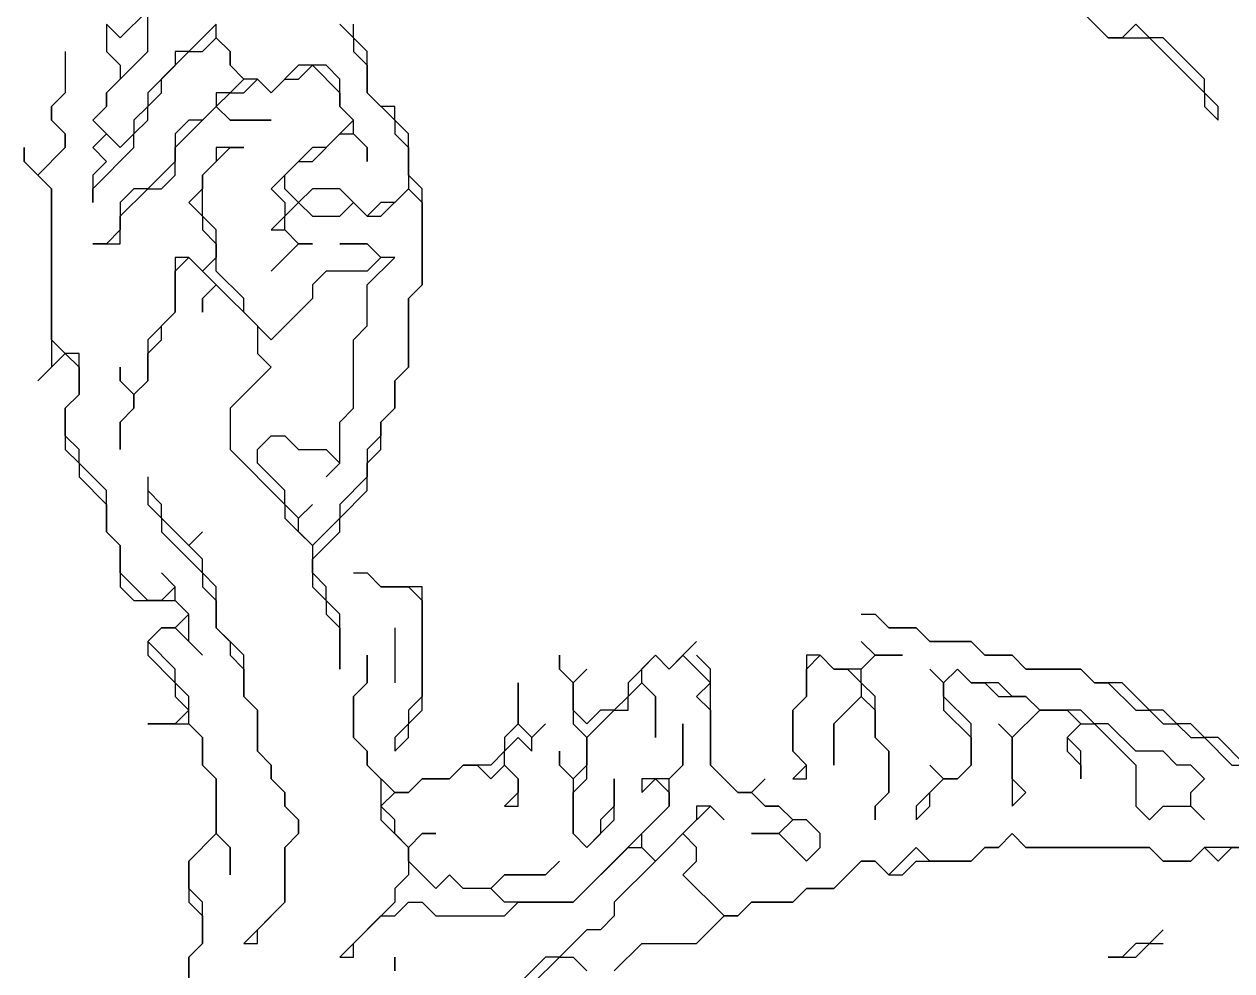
# Model space of a CAD drawing. Header units: metres. Extents: x 76363 to 76886, y 81203 to 81673.
# Drawn here: x 76772.2 to 76807.4, y 81449.8 to 81477.4 of the extents above; entities that cross this region are included whole.
import ezdxf

# ---------------------------------------------------------------- set-up
doc = ezdxf.new("R2010")
doc.units = ezdxf.units.M

msp = doc.modelspace()

# ---------------------------------------------------------------- linework, layer by layer
for points in [[(76803.4, 81477.4, 230.373), (76803.8, 81477, 230.395), (76805, 81477, 230.35), (76806.6, 81475.4, 230.39), (76806.6, 81475, 230.41), (76807, 81474.6, 230.39), (76807, 81475, 230.33), (76806.6, 81475.4, 230.39), (76806.6, 81475.8, 230.233), (76805.4, 81477, 230.153), (76805, 81477, 230.35), (76804.6, 81477.4, 230.237), (76804.2, 81477, 230.39), (76803.8, 81477, 230.395), (76802.2, 81478.6, 230.665)], [(76777.8, 81477.4, 230.01), (76777, 81476.6, 230.28), (76776.6, 81476.6, 230.275), (76776.6, 81476.2, 230.225), (76775.8, 81475.4, 230.177), (76775.8, 81475, 230.17), (76775.4, 81474.6, 230.05), (76775.4, 81474.2, 229.923), (76775, 81473.8, 229.78), (76774.2, 81474.6, 229.805), (76774.6, 81475, 229.84), (76774.6, 81475.4, 229.85), (76775.8, 81476.6, 230.27), (76775.8, 81477.8, 230.053), (76775, 81477, 229.845), (76774.6, 81477.4, 229.763), (76774.6, 81476.6, 229.67), (76775, 81476.2, 229.833), (76775, 81475.8, 229.98), (76774.6, 81475.4, 229.85), (76774.6, 81475, 229.84), (76774.2, 81474.6, 229.805), (76774.6, 81474.2, 229.87), (76774.2, 81473.8, 229.71), (76774.6, 81473.4, 229.577), (76774.2, 81473, 229.36), (76774.2, 81472.2, 229.27), (76774.2, 81472.6, 229.27), (76775.4, 81473.8, 229.89), (76775.4, 81474.2, 229.923), (76775.8, 81474.6, 230.16), (76775.8, 81475, 230.17), (76776.2, 81475.4, 230.303), (76776.2, 81475.8, 230.285), (76777, 81476.6, 230.28), (76777.4, 81476.6, 230.2), (76777.8, 81477, 230.14), (76778.2, 81476.6, 230.505), (76778.2, 81476.2, 230.68), (76778.6, 81475.8, 230.78), (76778.2, 81475.4, 231.113), (76777.8, 81475.4, 230.98), (76777.8, 81475, 231.165), (76777.4, 81474.6, 231.103), (76777, 81474.6, 230.877), (76776.6, 81474.2, 230.783), (76776.6, 81473.4, 231.135), (76775.8, 81472.6, 230.555), (76775.4, 81472.6, 230.295), (76775, 81472.2, 230.063), (76775, 81471.4, 230.165), (76774.6, 81471, 229.657), (76774.2, 81471, 229.272), (76775, 81471, 229.975), (76775, 81471.8, 230.188), (76775.8, 81472.6, 230.555), (76776.2, 81472.6, 230.897), (76776.6, 81473, 231.167), (76776.6, 81473.8, 231.035), (76777.8, 81475, 231.165), (76778.2, 81474.6, 231.38), (76779.4, 81474.6, 231.33), (76778.2, 81474.6, 231.38), (76777.8, 81475, 231.165), (76778.2, 81475.4, 231.113), (76778.6, 81475.4, 231.113), (76779, 81475.8, 230.925), (76779.4, 81475.4, 231.21), (76779.8, 81475.8, 231.23), (76780.2, 81475.8, 231.415), (76780.6, 81476.2, 231.19), (76781.4, 81475.4, 231.357), (76781.4, 81475, 231.34), (76781.8, 81474.6, 231.24), (76781, 81473.8, 231.36), (76780.6, 81473.8, 231.41), (76779.4, 81472.6, 231.47), (76779.8, 81472.2, 231.63), (76779.8, 81471.8, 231.705), (76779.4, 81471.4, 231.65), (76779.8, 81471.4, 231.685), (76780.2, 81471, 231.79), (76779.4, 81470.2, 231.75), (76780.2, 81471, 231.79), (76780.6, 81471, 231.86), (76780.2, 81471, 231.79), (76779.8, 81471.4, 231.685), (76779.8, 81471.8, 231.705), (76780.2, 81472.2, 231.73), (76780.6, 81471.8, 231.96), (76781.4, 81471.8, 231.97), (76781.8, 81472.2, 231.82), (76782.2, 81471.8, 231.707), (76782.6, 81471.8, 231.38), (76783.4, 81472.6, 230.84), (76783.8, 81472.2, 230.83), (76783.8, 81469.8, 230.79), (76783.4, 81469.4, 231.01), (76783.4, 81467.4, 231), (76783, 81467, 231.163), (76783, 81466.2, 230.94), (76782.6, 81465.8, 231.05), (76782.6, 81465.4, 231.043), (76782.2, 81465, 231.165), (76782.2, 81464.2, 231.135), (76781.4, 81463.4, 231.32), (76781.4, 81463, 231.155), (76780.6, 81462.2, 231.033), (76780.2, 81462.6, 231.335), (76780.2, 81463, 231.44), (76780.6, 81463.4, 231.52), (76780.2, 81463, 231.44), (76779.8, 81463.4, 231.295), (76779.8, 81463.8, 231.27), (76779, 81464.6, 231.273), (76779, 81465, 231.37), (76779.4, 81465.4, 231.53), (76779.8, 81465.4, 231.575), (76780.2, 81465, 231.32), (76781, 81465, 231.785), (76781.4, 81464.6, 231.615), (76781, 81464.2, 231.63), (76781.4, 81464.6, 231.615), (76781.4, 81465.8, 231.85), (76781.8, 81466.2, 231.847), (76781.8, 81468.2, 232.07), (76782.2, 81468.6, 231.947), (76782.2, 81469.8, 231.61), (76783, 81470.6, 231.267), (76782.6, 81470.6, 231.52), (76782.2, 81471, 231.643), (76781.4, 81471, 231.85), (76782.2, 81471, 231.643), (76782.6, 81470.6, 231.52), (76782.2, 81470.2, 231.59), (76781, 81470.2, 231.555), (76780.6, 81469.8, 231.57), (76780.6, 81469.4, 231.56), (76779.4, 81468.2, 231.503), (76778.6, 81469, 231.775), (76778.6, 81469.4, 231.68), (76777.8, 81470.2, 231.45), (76777.8, 81471.4, 231.42), (76777.4, 81471.8, 231.44), (76777.4, 81473, 231.495), (76778.2, 81473.8, 231.6), (76778.6, 81473.8, 231.6), (76777.8, 81473.8, 231.415), (76777.8, 81473.4, 231.47), (76777.4, 81473, 231.495), (76777.4, 81472.6, 231.515), (76777, 81472.2, 231.357), (76777.4, 81471.8, 231.44), (76777.4, 81471.4, 231.35), (76777.8, 81471, 231.41), (76777.8, 81470.6, 231.417), (76777.4, 81470.2, 231.18), (76777, 81470.6, 230.925), (76776.6, 81470.6, 230.68), (76776.6, 81469, 230.147), (76775.8, 81468.2, 229.53), (76775.8, 81467, 229.32), (76775.4, 81466.6, 229.035), (76775, 81467, 229.1), (76775, 81467.4, 229.035), (76775, 81467, 229.1), (76775.4, 81466.6, 229.035), (76775.4, 81466.2, 228.98), (76775, 81465.8, 228.81), (76775, 81465, 228.735), (76775, 81465.8, 228.81), (76775.4, 81466.2, 228.98), (76775.4, 81466.6, 229.035), (76775.8, 81467, 229.32), (76775.8, 81467.8, 229.59), (76776.2, 81468.2, 229.83), (76776.2, 81468.6, 229.77), (76776.6, 81469, 230.147), (76776.6, 81470.2, 230.61), (76777, 81470.6, 230.925), (76777.8, 81469.8, 231.5), (76777.4, 81469.4, 231.145), (76777.4, 81469, 230.887), (76777.4, 81469.4, 231.145), (76777.8, 81469.8, 231.5), (76779, 81468.6, 231.715), (76779, 81467.8, 231.467), (76779.4, 81467.4, 231.71), (76778.2, 81466.2, 231.21), (76778.2, 81465, 231.105), (76779.8, 81463.4, 231.295), (76779.8, 81463, 231.28), (76780.6, 81462.2, 231.033), (76780.6, 81461, 230.805), (76781, 81460.6, 230.86), (76781, 81460.2, 230.915), (76781.4, 81459.8, 230.975), (76781.4, 81458.6, 230.953), (76781.4, 81460.2, 231.07), (76781, 81460.6, 230.86), (76781, 81461, 230.9), (76780.6, 81461.4, 230.74), (76780.6, 81461.8, 230.91), (76781.4, 81462.6, 231.03), (76781.4, 81463, 231.155), (76782.2, 81463.8, 231.07), (76782.2, 81464.6, 231.133), (76782.6, 81465, 230.97), (76782.6, 81465.8, 231.05), (76783, 81466.2, 230.94), (76783, 81467, 231.163), (76783.4, 81467.4, 231), (76783.4, 81469.4, 231.01), (76783.8, 81469.8, 230.79), (76783.8, 81472.6, 230.805), (76783.4, 81473, 230.865), (76783.4, 81474.2, 230.83), (76783, 81474.6, 230.935), (76783, 81475, 230.96), (76782.6, 81475, 230.903), (76782.2, 81475.4, 230.9), (76782.2, 81476.6, 230.795), (76781.8, 81477, 230.79), (76781.8, 81477.4, 230.83)], [(76781.4, 81477.4, 230.83), (76781.8, 81477, 230.79), (76781.8, 81476.6, 230.843), (76782.2, 81476.2, 230.85), (76782.2, 81475.4, 230.9), (76783, 81474.6, 230.935), (76783, 81474.2, 230.95), (76783.4, 81473.8, 230.82), (76783.4, 81472.6, 230.84), (76783, 81472.2, 231.115), (76782.6, 81472.2, 231.34), (76782.2, 81471.8, 231.707), (76781.4, 81472.6, 231.88), (76780.6, 81472.6, 231.7), (76780.2, 81472.2, 231.73), (76779.8, 81472.6, 231.47), (76779.8, 81473, 231.49), (76780.2, 81473.4, 231.45), (76780.6, 81473.4, 231.43), (76781.4, 81474.2, 231.305), (76781.8, 81474.2, 231.225), (76782.2, 81473.8, 231.16), (76782.2, 81473.4, 231.26), (76782.2, 81473.8, 231.16), (76781.8, 81474.2, 231.225), (76781.8, 81474.6, 231.24), (76781.4, 81475, 231.34), (76781.4, 81475.8, 231.34), (76781, 81476.2, 231.205), (76780.2, 81476.2, 231.243), (76779.4, 81475.4, 231.21), (76779, 81475.8, 230.925), (76778.6, 81475.8, 230.78), (76778.2, 81476.2, 230.68), (76778.2, 81476.6, 230.505), (76777.8, 81477, 230.14), (76777.8, 81477.4, 230.01)], [(76773.4, 81476.6, 229.215), (76773.4, 81475.4, 229.14), (76773, 81475, 228.99), (76773, 81474.6, 229.015), (76773.4, 81474.2, 229.213), (76773.4, 81473.8, 229.09), (76772.6, 81473, 228.755), (76772.2, 81473.4, 228.7), (76772.2, 81473.8, 228.79), (76772.2, 81473.4, 228.7), (76773, 81472.6, 228.65), (76773, 81467.4, 228.085), (76772.6, 81467, 228.03), (76773.4, 81467.8, 228.29), (76773.8, 81467.4, 228.38), (76773.8, 81466.6, 228.24), (76773.4, 81466.2, 228.105), (76773.4, 81465, 228.02), (76773.8, 81464.6, 228), (76773.8, 81464.2, 227.953), (76774.6, 81463.4, 228.055), (76774.6, 81462.6, 227.945), (76775, 81462.2, 228.037), (76775, 81461, 227.715), (76775.4, 81460.6, 227.66), (76776.6, 81460.6, 228.195), (76777, 81460.2, 228.002), (76776.6, 81459.8, 227.85), (76776.2, 81459.8, 227.78), (76775.8, 81459.4, 227.645), (76775.8, 81459, 227.51), (76776.6, 81458.2, 227.47), (76776.6, 81457.8, 227.38), (76777, 81457.4, 227.437), (76776.6, 81457, 227.385), (76775.8, 81457, 227.35), (76777, 81457, 227.42), (76777.4, 81456.6, 227.635), (76777.4, 81455.8, 227.4), (76777.8, 81455.4, 227.57), (76777.8, 81453.8, 227.35), (76777, 81453, 227.09), (76777, 81451.8, 227.035), (76777.4, 81451.4, 227.09), (76777.4, 81450.6, 226.98), (76777, 81450.2, 226.89), (76777, 81445, 227.12)], [(76777, 81444.6, 227.135), (76777, 81450.2, 226.89), (76777.4, 81450.6, 226.98), (76777.4, 81451.8, 227.155), (76777, 81452.2, 227.083), (76777, 81453, 227.09), (76777.8, 81453.8, 227.35), (76778.2, 81453.4, 227.53), (76778.2, 81452.6, 227.45), (76778.2, 81453.4, 227.53), (76777.8, 81453.8, 227.35), (76777.8, 81455.4, 227.57), (76777.4, 81455.8, 227.4), (76777.4, 81456.6, 227.635), (76777, 81457, 227.42), (76777, 81457.8, 227.575), (76776.6, 81458.2, 227.47), (76776.6, 81458.6, 227.57), (76775.8, 81459.4, 227.645), (76776.2, 81459.8, 227.78), (76776.6, 81459.8, 227.85), (76777.4, 81459, 228.05), (76777, 81459.4, 228.06), (76777, 81460.2, 228.002), (76776.6, 81460.6, 228.195), (76776.6, 81461, 228.36), (76776.2, 81461.4, 228.357), (76776.6, 81461, 228.36), (76776.2, 81460.6, 228.095), (76775.8, 81460.6, 227.92), (76775, 81461.4, 227.86), (76775, 81462.2, 228.037), (76774.6, 81462.6, 227.945), (76774.6, 81463.8, 228.18), (76773.8, 81464.6, 228), (76773.8, 81465, 228.17), (76773.4, 81465.4, 228.03), (76773.4, 81466.2, 228.105), (76773.8, 81466.6, 228.24), (76773.8, 81467.8, 228.37), (76773.4, 81467.8, 228.29), (76773, 81468.2, 228.23), (76773, 81472.6, 228.65), (76772.6, 81473, 228.755), (76773.4, 81473.8, 229.09), (76773.4, 81474.2, 229.213), (76773, 81474.6, 229.015), (76773, 81475, 228.99), (76773.4, 81475.4, 229.14)], [(76775.8, 81464.2, 229.045), (76775.8, 81463.4, 228.665), (76776.2, 81463, 228.79), (76776.2, 81462.6, 228.713), (76777.4, 81461.4, 228.44), (76777.4, 81461, 228.28), (76777.8, 81460.6, 228.3), (76777.8, 81459.8, 228.15), (76778.2, 81459.4, 228.233), (76778.2, 81459, 228.19), (76778.6, 81458.6, 228.325), (76778.6, 81457.8, 228.09), (76779, 81457.4, 228.27), (76779, 81456.2, 228.145), (76779.4, 81455.8, 228.395), (76779.4, 81455.4, 228.31), (76779.8, 81455, 228.445), (76779.8, 81454.6, 228.427), (76780.2, 81454.2, 228.705), (76780.2, 81453.8, 228.65), (76779.8, 81453.4, 228.355), (76779.8, 81451.8, 228.37), (76778.6, 81450.6, 227.52), (76779, 81450.6, 227.59), (76779, 81451, 227.6), (76779.8, 81451.8, 228.37), (76779.8, 81453.4, 228.355), (76780.2, 81453.8, 228.65), (76780.2, 81454.2, 228.705), (76779.8, 81454.6, 228.427), (76779.8, 81455, 228.445), (76779.4, 81455.4, 228.31), (76779.4, 81455.8, 228.395), (76779, 81456.2, 228.145), (76779, 81457.4, 228.27), (76778.6, 81457.8, 228.09), (76778.6, 81459, 228.4), (76777.8, 81459.8, 228.15), (76777.8, 81461, 228.475), (76777.4, 81461.4, 228.44), (76777.4, 81461.8, 228.727), (76777, 81462.2, 229.033), (76777.4, 81462.6, 229.31), (76777, 81462.2, 229.033), (76776.2, 81463, 228.79), (76776.2, 81463.4, 228.968), (76775.8, 81463.8, 228.915)], [(76781.8, 81461.4, 230.93), (76782.2, 81461.4, 230.96), (76782.6, 81461, 230.985), (76783.4, 81461, 231.025), (76783.8, 81460.6, 231), (76783.8, 81457.8, 230.95), (76783.4, 81457.4, 231.1), (76783.4, 81457, 230.923), (76783, 81456.6, 231.1), (76783, 81456.2, 231.04), (76783.4, 81456.6, 230.9), (76783.4, 81457, 230.923), (76783.8, 81457.4, 230.877), (76783.8, 81461, 231.01), (76782.6, 81461, 230.985), (76782.2, 81461.4, 230.96)], [(76796.6, 81460.2, 230.79), (76797, 81460.2, 230.787), (76797.4, 81459.8, 230.76), (76798.2, 81459.8, 230.763), (76798.6, 81459.4, 230.785), (76799.8, 81459.4, 230.82), (76800.2, 81459, 230.853), (76801, 81459, 230.88), (76801.4, 81458.6, 230.935), (76803, 81458.6, 230.925), (76803.4, 81458.2, 230.98), (76803.8, 81458.2, 230.98), (76804.6, 81457.4, 231.02), (76805, 81457.4, 231.02), (76805.4, 81457, 231), (76805.8, 81457, 231), (76806.2, 81456.6, 231.05), (76806.6, 81456.6, 231.05), (76807.4, 81455.8, 231.17), (76807.8, 81455.8, 231.17)], [(76807.8, 81455.8, 231.17), (76807, 81456.6, 231.125), (76806.6, 81456.6, 231.05), (76806.2, 81457, 231.07), (76805.8, 81457, 231), (76805.4, 81457.4, 231.01), (76805, 81457.4, 231.02), (76804.2, 81458.2, 230.94), (76803.4, 81458.2, 230.98), (76803, 81458.6, 230.925), (76801.4, 81458.6, 230.935), (76801, 81459, 230.88), (76800.2, 81459, 230.853), (76799.8, 81459.4, 230.82), (76798.6, 81459.4, 230.785), (76798.2, 81459.8, 230.763), (76797.4, 81459.8, 230.76), (76797, 81460.2, 230.787)], [(76783, 81459.8, 231.35), (76783, 81458.2, 231.36)], [(76791.8, 81459.4, 230.92), (76791, 81458.6, 231.04), (76790.6, 81459, 230.915), (76789.8, 81458.2, 230.875), (76789.8, 81457.8, 230.86), (76789.4, 81457.4, 230.85), (76789, 81457.4, 230.845), (76788.6, 81457, 230.83), (76788.2, 81457.4, 230.84), (76788.2, 81458.2, 230.8), (76788.6, 81458.6, 230.82), (76788.2, 81458.2, 230.8), (76787.8, 81458.6, 230.98), (76787.8, 81459, 230.99), (76787.8, 81458.6, 230.98), (76788.2, 81458.2, 230.8), (76788.2, 81457, 230.83), (76788.6, 81456.6, 230.89), (76788.6, 81455.8, 231.15), (76788.2, 81455.4, 231.105), (76787.8, 81455.8, 231.08), (76787.8, 81456.2, 231.02), (76787.8, 81455.8, 231.08), (76788.2, 81455.4, 231.105), (76788.2, 81453.8, 231.607), (76788.6, 81453.4, 231.89), (76789.4, 81454.2, 232), (76789.4, 81455.4, 231.547), (76789.4, 81454.6, 231.905), (76789, 81454.2, 231.845), (76789, 81453.8, 232.065), (76788.6, 81453.4, 231.89), (76788.2, 81453.8, 231.607), (76788.2, 81455, 231.2), (76788.6, 81455.4, 231.22), (76788.6, 81456.6, 230.89), (76789.4, 81457.4, 230.85), (76789.8, 81457.4, 230.84), (76789.8, 81457.8, 230.86), (76790.2, 81458.2, 230.955), (76790.6, 81457.8, 231.085), (76790.6, 81456.6, 231.493), (76790.6, 81457.8, 231.085), (76790.2, 81458.2, 230.955), (76790.2, 81458.6, 230.89), (76790.6, 81459, 230.915), (76791, 81458.6, 231.04), (76791.4, 81459, 230.99), (76792.2, 81458.2, 230.91), (76791.8, 81457.8, 231.045), (76792.2, 81457.4, 230.99), (76792.2, 81455.8, 231.01), (76793, 81455, 230.88), (76793.4, 81455, 230.87), (76793.8, 81454.6, 231.01), (76794.2, 81454.6, 230.98), (76794.6, 81454.2, 231.06), (76794.2, 81453.8, 231.28), (76793.4, 81453.8, 231.32), (76794.2, 81453.8, 231.28), (76795, 81453, 231.62), (76795.4, 81453.4, 231.34), (76795.4, 81453.8, 231.27), (76795, 81454.2, 231.14), (76794.6, 81454.2, 231.06), (76794.2, 81454.6, 230.98), (76793.8, 81454.6, 231.01), (76793.4, 81455, 230.87), (76793.8, 81455.4, 230.82), (76793.4, 81455, 230.87), (76793, 81455, 230.88), (76792.2, 81455.8, 231.01), (76792.2, 81458.6, 230.89), (76791.8, 81459, 230.91)], [(76796.6, 81459.4, 230.853), (76797, 81459, 230.96), (76796.6, 81458.6, 231.02), (76795.8, 81458.6, 230.95), (76795.4, 81459, 230.89), (76795, 81459, 230.895), (76795, 81457.8, 230.99), (76794.6, 81457.4, 230.85), (76794.6, 81456.2, 230.787), (76795, 81455.8, 230.957), (76794.6, 81455.4, 230.74), (76795, 81455.4, 230.96), (76795, 81455.8, 230.957), (76794.6, 81456.2, 230.787), (76794.6, 81457.4, 230.85), (76795, 81457.8, 230.99), (76795, 81458.6, 230.875), (76795.4, 81459, 230.89), (76795.8, 81458.6, 230.95), (76796.2, 81458.6, 230.95), (76796.6, 81458.2, 230.93), (76796.6, 81457.8, 230.95), (76795.8, 81457, 231.305), (76795.8, 81455.8, 231.31), (76795.8, 81457, 231.305), (76796.6, 81457.8, 230.95), (76797, 81457.4, 230.935), (76797, 81456.6, 231.01), (76797.4, 81456.2, 231.065), (76797.4, 81455, 231.09), (76797, 81454.6, 231.333), (76797, 81454.2, 231.36), (76797, 81454.6, 231.333), (76797.4, 81455, 231.09), (76797.4, 81456.2, 231.065), (76797, 81456.6, 231.01), (76797, 81457.8, 230.987), (76796.6, 81458.2, 230.93), (76796.6, 81458.6, 231.02), (76797, 81459, 230.96), (76797.8, 81459, 230.88), (76797, 81459, 230.96)], [(76811.4, 81453.4, 231.66), (76806.6, 81453.4, 231.91), (76806.2, 81453, 231.97), (76805.4, 81453, 231.935), (76805, 81453.4, 231.91), (76801.4, 81453.4, 231.873), (76801, 81453.8, 232.02), (76800.6, 81453.4, 231.983), (76800.2, 81453.4, 231.93), (76799.8, 81453, 231.84), (76798.6, 81453, 231.495), (76798.2, 81453.4, 231.25), (76797.4, 81452.6, 231.29), (76797, 81453, 231.39), (76796.6, 81453, 231.47), (76795.8, 81452.2, 231.62), (76795, 81452.2, 231.82), (76794.6, 81451.8, 231.885), (76793.4, 81451.8, 231.96), (76793, 81451.4, 232.02), (76792.6, 81451.4, 232.02), (76791.4, 81452.6, 231.78), (76791.8, 81453, 231.63), (76791.8, 81453.4, 231.575), (76791.4, 81453.8, 231.675), (76792.2, 81454.6, 231.06), (76792.6, 81454.2, 231.185), (76792.2, 81454.6, 231.06), (76791.8, 81454.6, 231.446), (76791.8, 81454.2, 231.38), (76790.6, 81453, 231.893), (76790.2, 81453.4, 232.2), (76790.2, 81453.8, 232.175), (76791, 81454.6, 231.94), (76791, 81455.4, 231.86), (76791.4, 81455.8, 231.53), (76791.4, 81457, 231.43), (76791.4, 81455.8, 231.53), (76791, 81455.4, 231.86), (76790.2, 81455.4, 231.65), (76790.2, 81455, 231.915), (76790.6, 81455.4, 231.895), (76791, 81455, 231.955), (76791, 81454.6, 231.94), (76788.2, 81451.8, 232.13), (76786.2, 81451.8, 232.295), (76785.8, 81452.2, 232.04), (76786.2, 81452.6, 231.98), (76787.4, 81452.6, 232.09), (76787.8, 81453, 231.88), (76787.4, 81452.6, 232.09), (76786.2, 81452.6, 231.98), (76785.8, 81452.2, 232.04), (76785, 81452.2, 232.19), (76784.6, 81452.6, 232.03), (76784.2, 81452.2, 232.24), (76783.4, 81453, 231.866), (76783.4, 81453.4, 231.838), (76783.8, 81453.8, 231.528), (76784.2, 81453.8, 231.62), (76783.8, 81453.8, 231.528), (76783.4, 81453.4, 231.838), (76783, 81453.8, 231.32), (76783, 81454.2, 231.33), (76782.6, 81454.6, 231.01), (76783, 81455, 230.99), (76783.4, 81455, 231.025), (76783.8, 81455.4, 231), (76784.6, 81455.4, 230.96), (76785, 81455.8, 230.86), (76785.4, 81455.8, 230.86), (76785.8, 81455.4, 230.92), (76786.2, 81455.8, 230.93), (76786.6, 81455.4, 231.26), (76786.6, 81455, 231.36), (76786.2, 81454.6, 231.343), (76786.6, 81454.6, 231.57), (76786.6, 81455.4, 231.26), (76786.2, 81455.8, 230.93), (76786.2, 81456.2, 230.875), (76786.6, 81456.6, 230.89), (76787, 81456.2, 231.153), (76787, 81456.6, 231.045), (76787.4, 81457, 231.033), (76787, 81456.6, 231.045), (76786.6, 81457, 230.87), (76786.6, 81458.2, 230.883), (76786.6, 81457, 230.87), (76786.2, 81456.6, 230.89), (76786.2, 81456.2, 230.875), (76785.8, 81455.8, 230.93), (76785, 81455.8, 230.86), (76784.6, 81455.4, 230.96), (76783.8, 81455.4, 231), (76783.4, 81455, 231.025), (76783, 81455, 230.99), (76782.2, 81455.8, 231.1), (76782.2, 81456.2, 231.19), (76781.8, 81456.6, 231.004), (76781.8, 81457.8, 231.15), (76782.2, 81458.2, 231.52), (76782.2, 81459, 231.323), (76782.2, 81458.2, 231.52), (76781.8, 81457.8, 231.15), (76781.8, 81456.6, 231.004), (76782.2, 81456.2, 231.19), (76782.2, 81455.8, 231.1), (76782.6, 81455.4, 231.09), (76782.6, 81454.2, 231.11), (76783.4, 81453.4, 231.838), (76783.4, 81452.6, 231.915), (76783, 81452.2, 231.575), (76783, 81451.8, 231.615), (76781.4, 81450.2, 230.278), (76781.8, 81450.2, 230.703), (76781.8, 81450.6, 230.74), (76782.6, 81451.4, 231.37), (76783, 81451.4, 231.785), (76783.4, 81451.8, 231.891), (76783.8, 81451.8, 232.123), (76784.2, 81451.4, 232.36), (76786.2, 81451.4, 232.227), (76786.6, 81451.8, 232.325), (76788.2, 81451.8, 232.13), (76789.8, 81453.4, 232.39), (76790.2, 81453.4, 232.2), (76790.6, 81453, 231.893), (76789.4, 81451.8, 231.693), (76789.4, 81451.4, 231.5), (76789, 81451, 231.56), (76788.6, 81451, 231.74), (76787.8, 81450.2, 231.61), (76787.4, 81450.2, 231.605), (76786.2, 81449, 230.845)], [(76798.6, 81458.6, 231.055), (76799, 81458.2, 231.16), (76799, 81457.4, 231.11), (76799.8, 81456.6, 231.24), (76799.8, 81455.8, 231.19), (76799.4, 81455.4, 231.18), (76799, 81455.4, 231.18), (76798.6, 81455.8, 231.05), (76799, 81455.4, 231.18), (76798.2, 81454.6, 231.1), (76798.2, 81454.2, 231.13), (76798.6, 81454.6, 231.15), (76798.6, 81455, 231.09), (76799, 81455.4, 231.18), (76799.4, 81455.4, 231.18), (76799.8, 81455.8, 231.19), (76799.8, 81457, 231.32), (76799, 81457.8, 231.21), (76799, 81458.2, 231.16), (76799.4, 81458.6, 231.01), (76799.8, 81458.2, 231.223), (76800.2, 81458.2, 231.173), (76800.6, 81457.8, 231.44), (76801.4, 81457.8, 231.253), (76801.8, 81457.4, 231.525), (76801, 81456.6, 231.76), (76800.6, 81457, 231.595), (76801, 81456.6, 231.76), (76801, 81454.6, 231.673), (76801.4, 81455, 231.76), (76801, 81455.4, 231.665), (76801, 81456.6, 231.76), (76801.8, 81457.4, 231.525), (76802.6, 81457.4, 231.41), (76803, 81457, 231.625), (76802.6, 81456.6, 231.76), (76802.6, 81456.2, 231.687), (76803, 81455.8, 231.64), (76803, 81455.4, 231.63), (76803, 81456.2, 231.79), (76802.6, 81456.6, 231.76), (76803, 81457, 231.625), (76803.4, 81457, 231.618), (76804.6, 81455.8, 231.72), (76804.6, 81454.6, 231.89), (76805, 81454.2, 231.755), (76805.4, 81454.6, 231.65), (76806.2, 81454.6, 231.578), (76806.6, 81454.2, 231.71), (76806.2, 81454.6, 231.578), (76806.2, 81455, 231.64), (76806.6, 81455.4, 231.53), (76806.2, 81455.8, 231.365), (76805.8, 81455.8, 231.503), (76805.4, 81456.2, 231.397), (76804.6, 81456.2, 231.545), (76803.8, 81457, 231.44), (76803.4, 81457, 231.618), (76803, 81457.4, 231.335), (76801.8, 81457.4, 231.525), (76801.4, 81457.8, 231.253), (76801, 81457.8, 231.33), (76800.6, 81458.2, 231.145), (76799.8, 81458.2, 231.223), (76799.4, 81458.6, 231.01)], [(76789.4, 81449.8, 231.27), (76790.2, 81450.6, 231.38), (76791.8, 81450.6, 231.685), (76792.6, 81451.4, 232.02), (76793, 81451.4, 232.02), (76793.4, 81451.8, 231.96), (76794.6, 81451.8, 231.885), (76795, 81452.2, 231.82), (76795.8, 81452.2, 231.62), (76796.6, 81453, 231.47), (76797, 81453, 231.39), (76797.4, 81452.6, 231.29), (76797.8, 81452.6, 231.37), (76798.2, 81453, 231.42), (76799.8, 81453, 231.84), (76800.2, 81453.4, 231.93), (76800.6, 81453.4, 231.983), (76801, 81453.8, 232.02), (76801.4, 81453.4, 231.873), (76805, 81453.4, 231.91), (76805.4, 81453, 231.935), (76806.2, 81453, 231.97), (76806.6, 81453.4, 231.91), (76807, 81453, 231.86), (76807.4, 81453.4, 231.83), (76811.8, 81453.4, 231.62)], [(76805.4, 81451, 230.43), (76805, 81450.6, 230.185), (76804.6, 81450.6, 230.1), (76804.2, 81450.2, 229.843), (76803.8, 81450.2, 229.733), (76804.6, 81450.2, 229.913), (76805, 81450.6, 230.185), (76805.4, 81450.6, 230.133)], [(76783, 81449.8, 231.332), (76783, 81450.2, 231.496), (76783, 81449.8, 231.332)], [(76787, 81449.4, 231.19), (76787.8, 81450.2, 231.61), (76788.2, 81450.2, 231.45), (76788.6, 81449.8, 231.28)]]:
    msp.add_polyline3d(points)

doc.saveas('drawing.dxf')
